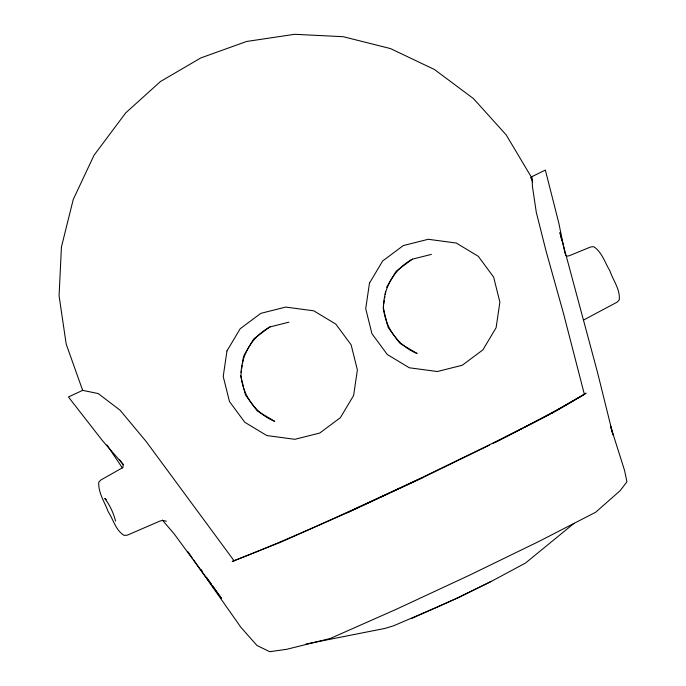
<?xml version="1.0" encoding="UTF-8"?>
<svg xmlns="http://www.w3.org/2000/svg" width="686" height="686" viewBox="0 0 686 686"><rect width="100%" height="100%" fill="white"/><g stroke="black" fill="none" stroke-linecap="round" stroke-linejoin="round"><path stroke-width="1.03" d="M241.138 372.575L241.446 370.5M241.755 368.425L242.209 365.312M242.518 363.237L243.59 355.974M383.483 305.827L383.174 307.903L387.744 326.21M383.791 303.752L384.246 300.64M384.554 298.564L384.855 296.489M385.163 294.414L385.626 291.301M119.398 459.62L123.317 464.636L122.888 467.543L100.868 479.986L98.75 482.189C98.081 492.814 104.726 502.109 108.199 511.722C113.379 519.516 115.642 530.432 124.2 535.423L127.244 535.183L159.589 521.223L162.402 520.391L166.381 521.188M244.122 355.074L253.769 338.884L269.684 327.016L288.9 322.171M386.621 287.288L396.268 271.099L412.175 259.231L431.4 254.386M530.432 178.068L531.864 176.671L545.361 170.085L558.798 222.976L565.05 253.709M585.304 393.875L586.093 393.112C533.725 424.685 477.962 450.085 423.168 477.07C360.107 506.491 297.124 536.246 232.228 561.448L280.24 542.343M573.985 523.392L525.527 563.026L491.408 581.342L457.922 597.789L436.75 607.342L393.584 625.786L384.949 628.419L306.127 644.008M270.044 326.93C251.994 336.517 240.889 355.262 241 375.679C242.887 396.011 255.775 413.572 274.674 421.333L257.31 411.017L245.502 395.016L243.984 388.911M412.543 259.145C394.493 268.732 383.38 287.477 383.491 307.894C385.378 328.225 398.266 345.787 417.174 353.547L399.801 343.232M583.477 320.088L617.126 302.14L619.235 299.936C620.427 289.501 613.01 280.282 609.871 270.773C604.898 262.618 602.076 252.294 593.793 246.703L590.74 246.943L569.277 255.724L567.193 256.187L565.504 255.192M554.545 411.789L584.403 394.399M495.189 442.341L521.66 428.716M523.547 427.738L552.856 412.655L584.361 394.313L563.583 313.759L546.107 251.23L536.289 212.274L532.499 186.961L531.864 176.671M500.411 439.709L492.805 443.542M502.315 438.731L523.221 427.97M525.124 426.992L549.838 414.275M551.733 413.298L553.636 412.32M424.085 476.942L465.4 456.833M466.111 456.533L489.418 445.145M491.408 581.342L457.922 597.789L411.772 618.386M389.254 493.165L347.648 512.519L279.588 542.686M391.192 492.265L423.125 477.405L400.17 488.132M347.348 512.708L359.833 506.894M361.754 506.002L379.041 497.959M380.962 497.067L398.249 489.024M106.347 499.665L104.761 498.473C109.854 505.076 113.516 513.034 115.582 521.111M123.317 464.636L102.103 440.223L68.437 396.962L82.663 390.36L98.218 393.55L120.11 410.245L146.152 441.492L234.166 560.899M162.411 520.117L174.193 533.914L221.346 598.183L212.686 585.938M387.993 327.231L399.183 342.391M200.921 569.311L202.156 571.061M206.495 577.192L211.442 584.189M187.998 551.793L192.226 557.915M193.435 559.665L240.837 627.253L256.941 645.483L269.752 651.7L286.662 649.308L330.326 638.46L395.942 609.434L469.413 575.254L539.556 541.117L595.688 512.228L620.187 490.644L626.935 481.786L624.603 470.587L610.403 425.672L613.027 434.975L597.429 372.095L559.956 232.597L561.808 240.692M106.982 445.008L122.331 467.878M82.603 390.223L66.208 344.166L59.065 295.777L61.44 246.926L73.248 199.472L94.033 155.25L125.692 112.907L160.413 81.557L200.758 57.958L246.557 41.477L294.671 34.3L343.257 36.701L390.445 48.577L434.418 69.492L473.494 98.63L506.174 134.868L531.187 176.825L532.662 181.979M240.683 375.688L243.47 386.878M226.98 350.906L223.216 376.468L229.467 401.524L244.773 422.276L266.82 435.559L294.851 439.314L319.779 433.038L340.41 417.645L353.616 395.479L357.38 369.917L351.138 344.861L335.823 324.109L313.785 310.827L285.745 307.071L260.826 313.348L240.186 328.74L226.98 350.906M369.48 283.121L365.715 308.683L371.958 333.739L387.273 354.49L409.31 367.773L437.351 371.529L462.27 365.252L482.91 349.86L496.115 327.694L499.88 302.14L493.628 277.075L478.322 256.324L456.276 243.041L428.244 239.285L403.317 245.562L382.685 260.954L369.48 283.121"/></g></svg>
